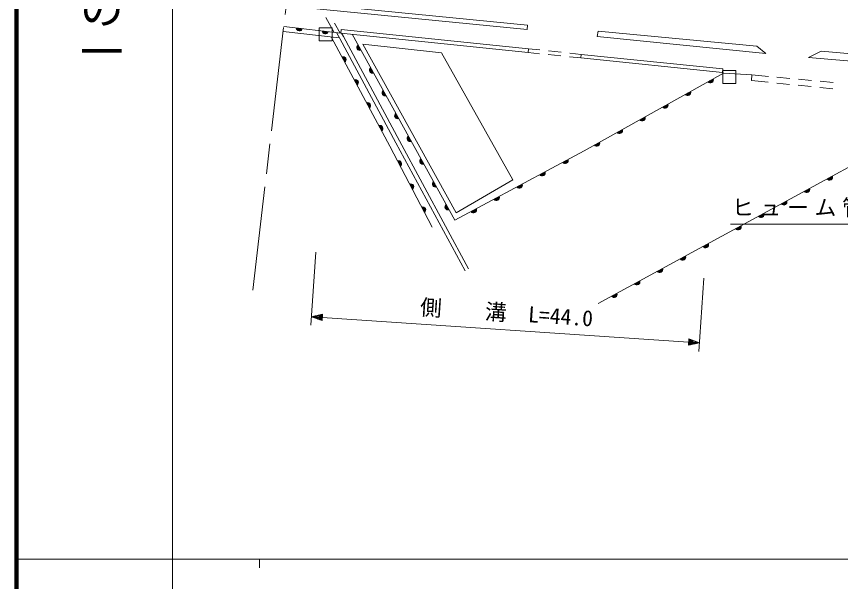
# Model space of a CAD drawing. Units: millimetres, scale not verified. Extents: x 40000 to 680000, y 20000 to 380000.
# Drawn here: x 40000 to 135008, y 202409 to 267547 of the extents above; entities that cross this region are included whole.
import ezdxf
from ezdxf.enums import TextEntityAlignment as Align

# ---------------------------------------------------------------- set-up
doc = ezdxf.new("R2010")
doc.units = ezdxf.units.MM
doc.header["$LTSCALE"] = 1000
doc.linetypes.add('CHAIN', pattern=[18.5, 12, -1.5, 3.5, -1.5])
for name, color, linetype, lineweight in [('M-BGD', 7, 'Continuous', 13), ('M-BMK', 2, 'CHAIN', 13), ('M-BMK-ROW', 30, 'Continuous', 13), ('M-STR-HTXT', 7, 'Continuous', 13), ('M-STR-STRD', 7, 'Continuous', 13), ('M-TTL', 2, 'Continuous', 140), ('M-TTL-BAND', 7, 'Continuous', 13)]:
    doc.layers.add(name, color=color, linetype=linetype, lineweight=lineweight)
doc.styles.add('@ＭＳ ゴシック', font='')
doc.styles.add('ＭＳ ゴシック', font='')
doc.styles.get('@ＭＳ ゴシック').set_extended_font_data('@MS Gothic')
doc.styles.get('ＭＳ ゴシック').set_extended_font_data('MS Gothic')

msp = doc.modelspace()

# ---------------------------------------------------------------- linework, layer by layer
at = {"layer": 'M-BGD'}
for p, q in [((76627, 265719), (75658, 267442)), ((70810, 266394), (77388, 265631)), ((77307, 265640), (76666, 266780)), ((77433, 266064), (77388, 265631)), ((99041, 263822), (77433, 266064)), ((70741, 265809), (77221, 265096)), ((76595, 264632), (76286, 265199)), ((76898, 265688), (77274, 264998)), ((77388, 265631), (98996, 263390)), ((77468, 265623), (77687, 265222)), ((77687, 265222), (84143, 253199)), ((78708, 265494), (90552, 244050)), ((83051, 252610), (76595, 264632)), ((77274, 264998), (83730, 252976)), ((79944, 264373), (90704, 244913)), ((89006, 263360), (79944, 264373)), ((97224, 248723), (89006, 263360)), ((98996, 263390), (99041, 263822)), ((98996, 263390), (100289, 263257)), ((99041, 263822), (100333, 263685)), ((101328, 263579), (102819, 263421)), ((103814, 263315), (105106, 263178)), ((105106, 263178), (105064, 262769)), ((121439, 261512), (105106, 263178)), ((101284, 263156), (102776, 263003)), ((103771, 262901), (105064, 262769)), ((105064, 262769), (121397, 261103)), ((121397, 261103), (121439, 261512)), ((105451, 252058), (121511, 261015)), ((121397, 261103), (121511, 261015)), ((121511, 261015), (124796, 260807)), ((124796, 260807), (124737, 260167)), ((124796, 260807), (126687, 260631)), ((127683, 260538), (129176, 260399)), ((126657, 259972), (124737, 260167)), ((129144, 259720), (127652, 259871)), ((131632, 259467), (130139, 259619)), ((130172, 260306), (131665, 260167)), ((132661, 260074), (134155, 259935)), ((134119, 259215), (132627, 259366)), ((83730, 252976), (91721, 238214)), ((84143, 253199), (92133, 238438)), ((87934, 243240), (83051, 252610)), ((90552, 244050), (105451, 252058)), ((121335, 242204), (138308, 251467)), ((90704, 244913), (97224, 248723)), ((107054, 234454), (121335, 242204))]:
    msp.add_line(p, q, dxfattribs=at)
for centre, radius, start, end in [((72615, 266239), 354, 182.18555, 344.59073), ((72615, 266239), 283, 184.40959, 342.36669), ((72615, 266239), 212, 188.15592, 338.62037), ((72615, 266239), 142, 195.86765, 330.90864), ((72615, 266239), 100, 206.18531, 320.59097), ((72615, 266239), 100, 206.18531, 320.59097), ((75595, 265893), 354, 182.18555, 344.59073), ((75595, 265893), 283, 184.40959, 342.36669), ((75595, 265893), 212, 188.15592, 338.62037), ((75595, 265893), 142, 195.86765, 330.90864), ((75595, 265893), 100, 206.18531, 320.59097), ((75595, 265893), 100, 206.18531, 320.59097), ((79601, 263989), 354, 127.7105, 290.11568), ((79601, 263989), 283, 129.93454, 287.89164), ((79601, 263989), 212, 133.68087, 284.14532), ((79601, 263989), 142, 141.3926, 276.43359), ((79601, 263989), 100, 151.71026, 266.11592), ((79601, 263989), 100, 151.71026, 266.11592), ((77646, 262560), 354, 307.03277, 109.43795), ((77646, 262560), 283, 309.25681, 107.21391), ((77646, 262560), 212, 313.00314, 103.46759), ((77646, 262560), 142, 320.71487, 95.75586), ((77646, 262560), 100, 331.03253, 85.43819), ((77646, 262560), 100, 331.03253, 85.43819), ((81052, 261363), 354, 127.7105, 290.11568), ((81052, 261363), 283, 129.93454, 287.89164), ((81052, 261363), 212, 133.68087, 284.14532), ((81052, 261363), 142, 141.3926, 276.43359), ((81052, 261363), 100, 151.71026, 266.11592), ((81052, 261363), 100, 151.71026, 266.11592), ((120005, 260237), 354, 217.94826, 20.35344), ((120005, 260237), 283, 220.1723, 18.1294), ((79066, 259917), 354, 307.03277, 109.43795), ((79066, 259917), 283, 309.25681, 107.21391), ((79066, 259917), 212, 313.00314, 103.46759), ((79066, 259917), 142, 320.71487, 95.75586), ((79066, 259917), 100, 331.03253, 85.43819), ((79066, 259917), 100, 331.03253, 85.43819), ((120005, 260237), 212, 223.91862, 14.38307), ((120005, 260237), 142, 231.63035, 6.67134), ((120005, 260237), 100, 241.94801, 356.35368), ((120005, 260237), 100, 241.94801, 356.35368), ((82502, 258737), 354, 127.7105, 290.11568), ((82502, 258737), 283, 129.93454, 287.89164), ((82502, 258737), 212, 133.68087, 284.14532), ((82502, 258737), 142, 141.3926, 276.43359), ((82502, 258737), 100, 151.71026, 266.11592), ((82502, 258737), 100, 151.71026, 266.11592), ((117385, 258776), 354, 217.94826, 20.35344), ((117385, 258776), 283, 220.1723, 18.1294), ((117385, 258776), 212, 223.91862, 14.38307), ((117385, 258776), 142, 231.63035, 6.67134), ((117385, 258776), 100, 241.94801, 356.35368), ((117385, 258776), 100, 241.94801, 356.35368), ((80485, 257274), 354, 307.03277, 109.43795), ((80485, 257274), 283, 309.25681, 107.21391), ((80485, 257274), 212, 313.00314, 103.46759), ((80485, 257274), 142, 320.71487, 95.75586), ((80485, 257274), 100, 331.03253, 85.43819), ((80485, 257274), 100, 331.03253, 85.43819), ((114765, 257314), 354, 217.94826, 20.35344), ((114765, 257314), 283, 220.1723, 18.1294), ((114765, 257314), 212, 223.91862, 14.38307), ((114765, 257314), 142, 231.63035, 6.67134), ((114765, 257314), 100, 241.94801, 356.35368), ((114765, 257314), 100, 241.94801, 356.35368), ((83953, 256111), 354, 127.7105, 290.11568), ((83953, 256111), 283, 129.93454, 287.89164), ((83953, 256111), 212, 133.68087, 284.14532), ((83953, 256111), 142, 141.3926, 276.43359), ((83953, 256111), 100, 151.71026, 266.11592), ((83953, 256111), 100, 151.71026, 266.11592), ((112145, 255853), 354, 217.94826, 20.35344), ((112145, 255853), 283, 220.1723, 18.1294), ((112145, 255853), 212, 223.91862, 14.38307), ((112145, 255853), 142, 231.63035, 6.67134), ((112145, 255853), 100, 241.94801, 356.35368), ((112145, 255853), 100, 241.94801, 356.35368), ((81904, 254631), 354, 307.03277, 109.43795), ((81904, 254631), 283, 309.25681, 107.21391), ((81904, 254631), 212, 313.00314, 103.46759), ((81904, 254631), 142, 320.71487, 95.75586), ((81904, 254631), 100, 331.03253, 85.43819), ((81904, 254631), 100, 331.03253, 85.43819), ((85403, 253485), 354, 127.7105, 290.11568), ((85403, 253485), 283, 129.93454, 287.89164), ((109525, 254392), 354, 217.94826, 20.35344), ((109525, 254392), 283, 220.1723, 18.1294), ((109525, 254392), 212, 223.91862, 14.38307), ((109525, 254392), 142, 231.63035, 6.67134), ((109525, 254392), 100, 241.94801, 356.35368), ((109525, 254392), 100, 241.94801, 356.35368), ((85403, 253485), 212, 133.68087, 284.14532), ((85403, 253485), 142, 141.3926, 276.43359), ((85403, 253485), 100, 151.71026, 266.11592), ((85403, 253485), 100, 151.71026, 266.11592), ((106905, 252930), 354, 217.94826, 20.35344), ((106905, 252930), 283, 220.1723, 18.1294), ((106905, 252930), 212, 223.91862, 14.38307), ((106905, 252930), 142, 231.63035, 6.67134), ((106905, 252930), 100, 241.94801, 356.35368), ((106905, 252930), 100, 241.94801, 356.35368), ((84058, 250560), 354, 306.32471, 108.72989), ((84058, 250560), 283, 308.54875, 106.50585), ((86853, 250859), 354, 127.7105, 290.11568), ((86853, 250859), 283, 129.93454, 287.89164), ((86853, 250859), 212, 133.68087, 284.14532), ((86853, 250859), 142, 141.3926, 276.43359), ((86853, 250859), 100, 151.71026, 266.11592), ((86853, 250859), 100, 151.71026, 266.11592), ((103261, 250942), 354, 217.05471, 19.45988), ((103261, 250942), 283, 219.27875, 17.23585), ((103261, 250942), 212, 223.02507, 13.48952), ((103261, 250942), 142, 230.7368, 5.77779), ((103261, 250942), 100, 241.05446, 355.46013), ((103261, 250942), 100, 241.05446, 355.46013), ((84058, 250560), 212, 312.29508, 102.75953), ((84058, 250560), 142, 320.00681, 95.0478), ((84058, 250560), 100, 330.32447, 84.73013), ((84058, 250560), 100, 330.32447, 84.73013), ((100619, 249522), 354, 217.05471, 19.45988), ((100619, 249522), 283, 219.27875, 17.23585), ((100619, 249522), 212, 223.02507, 13.48952), ((100619, 249522), 142, 230.7368, 5.77779), ((100619, 249522), 100, 241.05446, 355.46013), ((100619, 249522), 100, 241.05446, 355.46013), ((133746, 249039), 354, 217.42118, 19.82636), ((133746, 249039), 283, 219.64522, 17.60232), ((133746, 249039), 212, 223.39154, 13.85599), ((133746, 249039), 142, 231.10327, 6.14426), ((133746, 249039), 100, 241.42094, 355.8266), ((133746, 249039), 100, 241.42094, 355.8266), ((85444, 247900), 354, 306.32471, 108.72989), ((85444, 247900), 283, 308.54875, 106.50585), ((85444, 247900), 212, 312.29508, 102.75953), ((85444, 247900), 142, 320.00681, 95.0478), ((85444, 247900), 100, 330.32447, 84.73013), ((85444, 247900), 100, 330.32447, 84.73013), ((88304, 248233), 354, 127.7105, 290.11568), ((88304, 248233), 283, 129.93454, 287.89164), ((88304, 248233), 212, 133.68087, 284.14532), ((88304, 248233), 142, 141.3926, 276.43359), ((88304, 248233), 100, 151.71026, 266.11592), ((88304, 248233), 100, 151.71026, 266.11592), ((97976, 248101), 354, 217.05471, 19.45988), ((97976, 248101), 283, 219.27875, 17.23585), ((97976, 248101), 212, 223.02507, 13.48952), ((97976, 248101), 142, 230.7368, 5.77779), ((97976, 248101), 100, 241.05446, 355.46013), ((97976, 248101), 100, 241.05446, 355.46013), ((131112, 247601), 354, 217.42118, 19.82636), ((131112, 247601), 283, 219.64522, 17.60232), ((131112, 247601), 212, 223.39154, 13.85599), ((131112, 247601), 142, 231.10327, 6.14426), ((131112, 247601), 100, 241.42094, 355.8266), ((131112, 247601), 100, 241.42094, 355.8266), ((95334, 246681), 354, 217.05471, 19.45988), ((95334, 246681), 283, 219.27875, 17.23585), ((95334, 246681), 212, 223.02507, 13.48952), ((95334, 246681), 142, 230.7368, 5.77779), ((95334, 246681), 100, 241.05446, 355.46013), ((95334, 246681), 100, 241.05446, 355.46013), ((128479, 246164), 354, 217.42118, 19.82636), ((128479, 246164), 283, 219.64522, 17.60232), ((128479, 246164), 212, 223.39154, 13.85599), ((128479, 246164), 142, 231.10327, 6.14426), ((128479, 246164), 100, 241.42094, 355.8266), ((128479, 246164), 100, 241.42094, 355.8266), ((86831, 245240), 354, 306.32471, 108.72989), ((86831, 245240), 283, 308.54875, 106.50585), ((86831, 245240), 212, 312.29508, 102.75953), ((86831, 245240), 142, 320.00681, 95.0478), ((86831, 245240), 100, 330.32447, 84.73013), ((86831, 245240), 100, 330.32447, 84.73013), ((89754, 245607), 354, 127.7105, 290.11568), ((89754, 245607), 283, 129.93454, 287.89164), ((89754, 245607), 212, 133.68087, 284.14532), ((89754, 245607), 142, 141.3926, 276.43359), ((89754, 245607), 100, 151.71026, 266.11592), ((89754, 245607), 100, 151.71026, 266.11592), ((92691, 245261), 354, 217.05471, 19.45988), ((92691, 245261), 283, 219.27875, 17.23585), ((92691, 245261), 212, 223.02507, 13.48952), ((92691, 245261), 142, 230.7368, 5.77779), ((92691, 245261), 100, 241.05446, 355.46013), ((92691, 245261), 100, 241.05446, 355.46013), ((125846, 244727), 354, 217.42118, 19.82636), ((125846, 244727), 283, 219.64522, 17.60232), ((125846, 244727), 212, 223.39154, 13.85599), ((125846, 244727), 142, 231.10327, 6.14426), ((125846, 244727), 100, 241.42094, 355.8266), ((125846, 244727), 100, 241.42094, 355.8266), ((123212, 243290), 354, 217.42118, 19.82636), ((123212, 243290), 283, 219.64522, 17.60232), ((123212, 243290), 212, 223.39154, 13.85599), ((123212, 243290), 142, 231.10327, 6.14426), ((123212, 243290), 100, 241.42094, 355.8266), ((123212, 243290), 100, 241.42094, 355.8266), ((119442, 241238), 354, 217.28325, 19.68843), ((119442, 241238), 283, 219.50729, 17.46439), ((119442, 241238), 212, 223.25361, 13.71806), ((119442, 241238), 142, 230.96534, 6.00633), ((119442, 241238), 100, 241.283, 355.68867), ((119442, 241238), 100, 241.283, 355.68867), ((116805, 239807), 354, 217.28325, 19.68843), ((116805, 239807), 283, 219.50729, 17.46439), ((116805, 239807), 212, 223.25361, 13.71806), ((116805, 239807), 142, 230.96534, 6.00633), ((116805, 239807), 100, 241.283, 355.68867), ((116805, 239807), 100, 241.283, 355.68867), ((114169, 238376), 354, 217.28325, 19.68843), ((114169, 238376), 283, 219.50729, 17.46439), ((114169, 238376), 212, 223.25361, 13.71806), ((114169, 238376), 142, 230.96534, 6.00633), ((114169, 238376), 100, 241.283, 355.68867), ((114169, 238376), 100, 241.283, 355.68867), ((111532, 236946), 354, 217.28325, 19.68843), ((111532, 236946), 283, 219.50729, 17.46439), ((111532, 236946), 212, 223.25361, 13.71806), ((111532, 236946), 142, 230.96534, 6.00633), ((111532, 236946), 100, 241.283, 355.68867), ((111532, 236946), 100, 241.283, 355.68867), ((108895, 235515), 354, 217.28325, 19.68843), ((108895, 235515), 283, 219.50729, 17.46439), ((108895, 235515), 212, 223.25361, 13.71806), ((108895, 235515), 142, 230.96534, 6.00633), ((108895, 235515), 100, 241.283, 355.68867), ((108895, 235515), 100, 241.283, 355.68867)]:
    msp.add_arc(centre, radius, start, end, dxfattribs=at)
at = {"layer": 'M-BMK'}
msp.add_line((67254, 235997), (72149, 277841), dxfattribs=at)
at = {"layer": 'M-BMK-ROW'}
for p, q in [((76407, 266230), (74907, 266230)), ((74907, 266230), (74907, 264730)), ((76407, 264730), (76407, 266230)), ((74907, 264730), (76407, 264730)), ((122951, 261309), (121451, 261309)), ((121451, 261309), (121451, 259809)), ((122951, 259809), (122951, 261309)), ((121451, 259809), (122951, 259809))]:
    msp.add_line(p, q, dxfattribs=at)
at = {"layer": 'M-STR-HTXT'}
for p, q in [((161563, 243613), (122313, 243613)), ((74507, 240393), (73938, 231943)), ((119243, 237379), (118674, 228929)), ((74005, 232941), (75277, 233231)), ((74005, 232941), (75227, 232483)), ((74005, 232941), (75252, 232857)), ((75247, 232782), (74249, 232849)), ((75257, 232931), (74259, 232999)), ((74514, 233057), (75262, 233006)), ((75267, 233081), (74768, 233115)), ((75023, 233173), (75272, 233156)), ((75227, 232483), (75277, 233231)), ((75252, 232857), (117494, 230011)), ((74494, 232757), (75242, 232707)), ((75237, 232632), (74738, 232666)), ((74983, 232574), (75232, 232557)), ((117519, 230385), (117469, 229637)), ((118741, 229927), (117469, 229637)), ((117489, 229936), (118487, 229869)), ((118741, 229927), (117494, 230011)), ((117499, 230086), (118497, 230018)), ((118253, 230110), (117504, 230160)), ((117509, 230235), (118008, 230202)), ((117764, 230293), (117514, 230310)), ((118741, 229927), (117519, 230385)), ((117723, 229695), (117474, 229711)), ((117479, 229786), (117978, 229753)), ((118232, 229811), (117484, 229861))]:
    msp.add_line(p, q, dxfattribs=at)
at = {"layer": 'M-STR-STRD'}
for p, q in [((98930, 266550), (71137, 269278)), ((71087, 268760), (98879, 266032)), ((98879, 266032), (98930, 266550)), ((106955, 265230), (107050, 265840)), ((126389, 263296), (106955, 265230)), ((107050, 265840), (125348, 264140)), ((125348, 264140), (126389, 263296)), ((131336, 262832), (132766, 263563)), ((132766, 263563), (153866, 261592)), ((145369, 261631), (131308, 262834))]:
    msp.add_line(p, q, dxfattribs=at)
at = {"layer": 'M-TTL'}
msp.add_line((40000, 380000), (40000, 20000), dxfattribs=at)
at = {"layer": 'M-TTL-BAND'}
for p, q in [((58000, 370000), (58000, 20000)), ((40000, 205000), (579000, 205000)), ((68000, 205000), (68000, 204000))]:
    msp.add_line(p, q, dxfattribs=at)

# ---------------------------------------------------------------- texts
at = {"layer": 'M-STR-HTXT', "style": 'ＭＳ ゴシック'}
msp.add_text('側\u3000\u3000溝  L=44.0', height=1833, rotation=356.146, dxfattribs=at).set_placement((96407, 231933), align=Align.BOTTOM_CENTER)
at = {"layer": 'M-STR-HTXT', "insert": (141938, 244113), "char_height": 1833, "attachment_point": 8, "style": 'ＭＳ ゴシック'}
msp.add_mtext('\\T1.27;ヒューム管φ800\u3000\u3000L=26.6', dxfattribs=at)
at = {"layer": 'M-TTL-BAND', "style": '@ＭＳ ゴシック'}
msp.add_text('縮尺千分の一', height=3666, rotation=270, dxfattribs=at).set_placement((49777, 261030), align=Align.MIDDLE_RIGHT)

doc.saveas('drawing.dxf')
